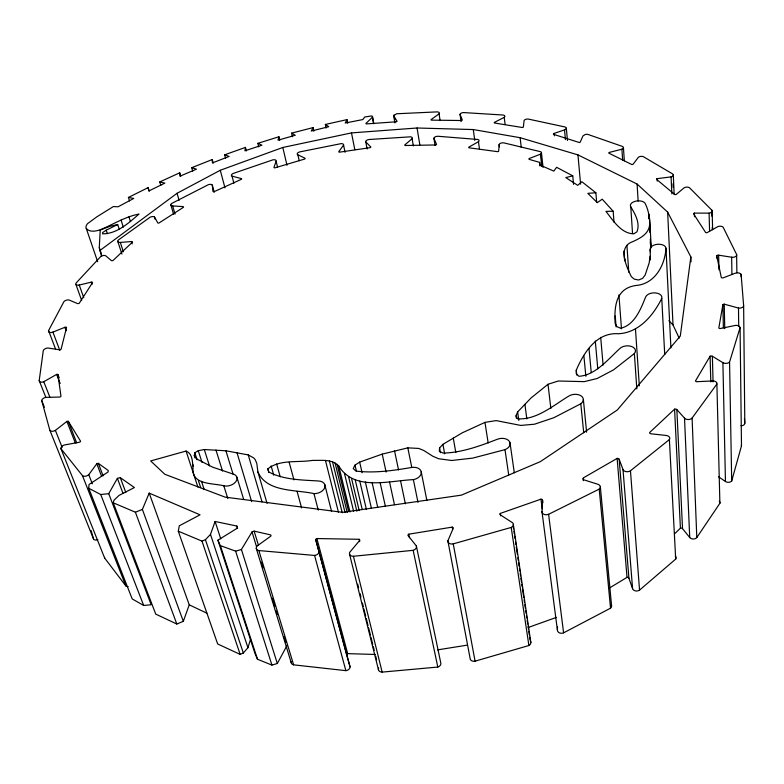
<?xml version="1.0" encoding="UTF-8"?>
<svg xmlns="http://www.w3.org/2000/svg" width="784" height="784" viewBox="0 0 784 784"><rect width="100%" height="100%" fill="white"/><g stroke="black" fill="none" stroke-linecap="round" stroke-linejoin="round"><path stroke-width="1.18" d="M650.328 259.955L650.171 249.292A7.928 4.518 -3.9 0 1 657.786 244.265A7.928 4.518 -3.9 0 1 665.988 248.224L670.908 347.88M665.988 248.224C664.979 264.531 655.865 282.318 638.372 285.209C616.596 286.905 614.009 304.525 615.146 323.508L616.939 326.654L620.663 328.261C634.56 325.046 640.773 309.102 645.585 297.107A8.261 4.92 -3.7 0 1 655.326 292.893A8.261 4.92 -3.7 0 1 661.755 298.43L664.724 354.554M611.363 605.052A4.185 3.175 -2.3 0 1 610.54 608.178L563.598 632.845A4.214 3.254 -4.7 0 1 557.404 630.081L557.532 626.661M101.577 256.466L99.284 247.705L100.215 230.055L109.917 226.351L117.688 224.498L119.188 229.104M557.404 630.081L541.979 511.668L542.567 500.388A1.793 1.264 -6.3 0 0 540.97 499.163L500.319 513.412A1.803 1.274 -8 0 0 499.986 514.637L512.677 522.85A4.537 3.244 -7.7 0 1 511.207 527.436L528.896 645.516L475.084 661.177A4.224 3.312 -10 0 1 470.047 658.05L447.88 540.862L453.309 527.995A1.803 1.284 -10.2 0 0 452.241 527.113L408.729 534.188A1.803 1.284 -12.1 0 0 407.925 535.374L416.363 545.968L440.726 662.705A4.224 3.312 -12.4 0 1 437.805 667.057L382.161 672.104A4.214 3.273 -15.7 0 1 378.643 668.017M250.606 639.068L247.94 647.721L243.344 653.013L240.159 654.385L217.668 643.978L178.291 531.199L179.291 525.79L200.067 514.823L149.205 493.116L189.248 604.846L183.319 621.32L176.831 624.025L155.732 614.117L113.268 502.818L113.876 500.339L119.021 495.39L134.407 487.55L120.305 477.672L117.384 478.358L108.741 493.675L151.185 604.748L143.678 605.473L132.192 598.917L88.749 488.265L89.013 484.512L107.986 472.037L108.31 470.537L98.353 463.364A1.656 1.019 -20.9 0 0 96.795 463.756L88.768 474.683A4.185 2.577 -21.4 0 1 82.457 475.623L60.946 448.703A4.087 2.45 -21.3 0 1 64.19 445.018L79.654 442.176A1.627 0.98 -20.8 0 0 80.576 441.196L68.316 421.331A1.597 0.941 -20.7 0 0 66.895 421.41L55.38 430.387A4.018 2.362 -21.1 0 1 49.813 430.132L41.689 400.457A3.91 2.244 -20.6 0 1 45.766 397.38L59.829 397.047A1.558 0.902 -20.3 0 0 60.966 396.224L57.908 374.517A1.529 0.862 -19.9 0 0 56.664 374.399L43.777 381.72A3.832 2.166 -20.3 0 1 39.2 380.612L43.316 350.399A3.734 2.058 -19.7 0 1 47.883 348.008L59.829 349.821A1.49 0.823 -19.4 0 0 61.093 349.194L66.571 327.438A1.46 0.794 -18.9 0 0 64.856 327.32L52.9 332.102A3.665 1.989 -19.2 0 1 48.559 330.613L63.955 301.585A3.567 1.901 -18.5 0 1 69.384 300.125L77.41 303.526A1.431 0.764 -18.3 0 0 79.282 303.192L92.571 282.563A1.401 0.745 -17.7 0 0 91.179 282.181L79.243 285.043A3.499 1.852 -18 0 1 76.205 282.897L100.734 256.535A3.42 1.784 -17.2 0 1 105.889 255.927L111.308 260.523A1.372 0.715 -17 0 0 113.023 260.494L132.447 242.148A1.352 0.706 -16.4 0 0 131.447 241.541L120.305 242.423A3.371 1.744 -16.6 0 1 118.59 239.835L150.126 217.207A3.303 1.686 -15.8 0 1 154.477 216.992L157.849 223.019A1.333 0.686 -15.7 0 0 159.025 222.989L183.436 207.319A1.313 0.666 -15.1 0 0 182.79 206.574L172.647 205.947A3.293 1.676 -15.2 0 1 171.598 203.497L208.377 184.681A3.224 1.627 -14.4 0 1 212.278 185.063L214.208 192.129M541.734 166.296L540.431 154.193A3.342 1.735 -7.3 0 0 540.607 151.714L503.887 142.884A3.283 1.686 -8.1 0 0 499.143 144.423L498.673 151.214A1.323 0.686 -8.2 0 1 497.605 151.675L468.95 147.794A1.303 0.666 -8.8 0 1 468.793 147.167L478.465 141.688A3.244 1.656 -8.7 0 0 477.681 139.454L437.962 136.269A3.205 1.627 -9.5 0 0 433.895 138.298L435.042 145.52M661.755 298.43C653.297 315.442 638.931 332.7 618.517 333.749C596.683 332.093 583.796 352.506 576.269 370.185L576.289 373.841L578.925 376.291C595.183 375.369 608.159 359.268 619.566 348.792A8.575 5.351 -4 0 1 631.247 346.361A8.575 5.351 -4 0 1 634.374 353.535L613.529 369.881L597.124 378.525L584.256 381.641L558.286 381.004L548.006 384.278L531.003 398.007L517.646 411.933L516.029 415.765L517.411 418.803C536.285 420.214 553.112 405.642 568.41 396.312A8.8 5.723 -5.4 0 1 580.807 395.665A8.8 5.723 -5.4 0 1 580.807 403.77L553.837 417.725L534.453 424.222L520.782 425.428L496.115 420.596L484.963 422.39L462.168 432.866L442.931 444.342L439.569 447.948L439.314 451.349L443.215 453.093C462.07 452.642 480.053 445.91 497.458 439.226A8.957 6.027 -7.9 0 1 509.296 441.265A8.957 6.027 -7.9 0 1 504.994 449.644L508.708 474.957M649.887 231.79C649.975 222.039 649.671 212.092 645.007 203.193A7.575 4.145 -4.8 0 0 635.354 201.253A7.575 4.145 -4.8 0 0 630.777 206.829L632.541 233.583M373.488 123.313L372.439 116.493L371.724 115.895L364.687 117.022L362.865 119.55L345.215 123.039L346.989 119.629L325.35 124.45L326.105 128.037M99.627 250.713L177.057 193.285L220.284 170.265L282.818 147.47L351.487 132.908L417.049 127.998L473.271 129.556L520.115 137.69L577.955 154.889L637.088 184.034L667.645 212.121L690.861 256.927L680.296 336.052L617.351 409.954L540.352 461.639L461.423 495.135L342.716 512.354L225.145 497.144L164.826 474.281L150.675 460.953L186.053 451.045C192.903 453.809 192.413 462.354 193.021 468.479C191.845 485.1 212.758 482.954 223.793 485.776A8.889 5.811 -17.9 0 0 235.749 481.837A8.889 5.811 -17.9 0 0 233.083 474.055L212.65 467.166L196.568 458.895L194.256 455.553L194.844 452.76L198.264 450.712L204.291 449.536L225.919 450.79L248.244 454.916L253.585 457.836L255.153 459.532L256.78 463.324L257.907 471.919L267.079 503.416M650.112 256.309L649.162 262.983L645.173 275.008L642.576 278.398L638.568 280.006L634.354 279.163L631.355 276.693C626.504 266.717 617.126 246.97 632.786 241.619C639.842 238.414 648.211 234.298 649.515 225.763M225.596 158.348L224.665 154.811L245.451 147.402L244.902 150.812L261.944 145.197L257.838 143.345L258.71 146.873M257.838 143.345L278.947 136.759L277.997 140.189L295.274 135.26L291.599 133.153L292.412 136.739M718.546 476.77L725.455 481.513A3.959 2.705 1 0 0 731.688 480.994L741.488 445.851L740.076 327.624A4.136 2.509 -1 0 0 735.666 325.37L720.045 328.574A1.646 1 -1.5 0 1 718.82 327.996L722.897 304.653A1.617 0.96 -1.6 0 1 724.24 304.172L738.489 308.053A4.067 2.421 -1.2 0 0 743.634 305.662L741.115 274.361A3.959 2.293 -1.7 0 0 735.235 273.224L723.426 277.752A1.578 0.921 -2 0 1 721.309 277.556L716.723 255.741A1.548 0.882 -2.4 0 1 718.634 255.182L731.658 257.221A3.881 2.215 -2 0 0 736.627 254.526L723.122 227.164A3.783 2.107 -2.6 0 0 717.977 226.547L707.06 232.662A1.509 0.843 -2.9 0 1 705.649 232.525L693.526 213.758A1.48 0.813 -3.3 0 1 694.408 213.111L709.099 213.14A3.704 2.038 -3.1 0 0 711.833 210.181L689.361 187.621A3.606 1.94 -3.8 0 0 684.285 187.709L676.141 194.481A1.441 0.784 -4 0 1 674.759 194.53L656.531 179.33A1.421 0.755 -4.5 0 1 657.139 178.644L671.094 176.89A3.548 1.882 -4.3 0 0 672.623 173.93L643.203 156.594A3.459 1.803 -5 0 0 638.392 157.28L633.051 164.287A1.382 0.725 -5.2 0 1 631.747 164.503L608.825 153.145A1.362 0.706 -5.7 0 1 609.158 152.459L621.898 149.215A3.401 1.764 -5.5 0 0 622.31 146.392L587.794 134.378A3.332 1.705 -6.3 0 0 585.266 134.525L583.012 135.877L580.268 141.992A1.333 0.686 -6.5 0 1 579.415 142.551L553.533 134.329A1.313 0.666 -7 0 1 554.17 133.407L564.519 129.86A3.283 1.666 -6.9 0 0 564.882 126.939L528.112 119.031A3.224 1.617 -7.6 0 0 524.114 120.501L523.349 127.077A1.294 0.657 -7.7 0 1 522.281 127.508L494.469 123A1.284 0.647 -8.3 0 1 494.371 122.392L504.23 117.335A3.185 1.588 -8.2 0 0 502.946 115.013L463.462 112.563A3.146 1.558 -9 0 0 460.041 114.366L461.1 121.618M731.688 480.994L729.561 362.051L740.076 327.624M233.887 183.211L232.035 176.135A3.195 1.607 -13.8 0 1 233.348 173.391L272.891 159.848A3.175 1.588 -12.9 0 1 276.144 161.23L273.998 167.247A1.274 0.647 -12.9 0 0 274.9 167.854L304.711 159.044A1.274 0.637 -12.3 0 0 304.819 158.133L297.871 154.82A3.165 1.588 -12.4 0 1 299.772 151.9L341.011 143.648A3.156 1.588 -11.5 0 1 343.578 145.099L345.048 152.302M178.291 531.199L201.988 541.107L205.428 539.696L210.484 534.384L215.1 521.487L236.876 526.054L237.601 528.377M183.319 621.32L142.384 509.424L149.205 493.116M394.92 122.931L393.656 115.767L396.577 113.768L436.913 111.896A3.126 1.539 -9.5 0 1 439.069 113.847L440 119.864M291.599 133.153L313.051 127.596L311.297 131.036L328.751 126.704L325.35 124.45M504.994 449.644L472.752 458.101L451.633 460.492L438.579 458.728L432.768 456.21L423.821 450.506L418.774 448.438L407.817 447.85L382.22 454.122L359.65 462.099L355.005 465.137L353.231 468.548L355.946 471.057C374.36 473.379 393.147 470.586 411.365 467.509A9.026 6.145 -11.5 0 1 421.243 471.929A9.026 6.145 -11.5 0 1 413.384 479.641C389.246 480.621 354.28 491.539 338.766 466C332.132 458.758 321.107 460.62 312.404 460.394C297.891 462.825 279.849 459.15 267.814 468.901L268.814 472.399M236.876 526.054L237.248 528.2L217.903 540.186L255.055 653.709L257.505 659.256L271.94 665.087L277.32 663.509L286.807 645.908M729.561 362.051A4.234 2.636 -0.9 0 1 722.897 362.669L712.372 356.25A1.686 1.049 -1.4 0 0 710.088 356.23L695.496 380.897A1.705 1.088 -1.5 0 0 696.466 381.72L713.45 380.916A4.292 2.734 -1 0 1 716.899 384.042L719.888 503.279L696.8 537.55A4.087 2.92 0.7 0 1 693.272 539A4.087 2.92 0.7 0 1 689.724 537.53L682.531 528.651L676.847 409.571A1.735 1.127 -1.9 0 0 674.583 409.16L649.622 432.543A1.754 1.166 -2.4 0 0 651.014 433.807L666.233 435.463A4.42 2.95 -1.9 0 1 669.389 439.579L675.69 559.09L639.548 590.107A4.165 3.116 -1.1 0 1 632.59 588.725L628.925 578.22L619.154 459.238A1.774 1.205 -3.4 0 0 617.126 458.405L583.561 477.76L583.267 480.69M217.903 540.186L220.363 545.625L235.631 551.152L241.423 549.506L252.027 531.934L254.143 531.121L270.676 534.913A1.774 1.225 -17.7 0 1 270.823 536.119L257.221 545.919A4.479 3.107 -18.2 0 0 258.838 550.564L293.637 664.852L345.871 670.653A4.194 3.234 -17.6 0 0 350.085 666.929L315.707 539.588A1.784 1.254 -16 0 1 316.893 538.549L359.131 539.294A1.793 1.274 -14.4 0 1 359.758 540.372L349.733 552.279A4.528 3.234 -14.8 0 0 353.417 556.268L382.161 672.104M343.578 145.099L338.727 151.763A1.264 0.637 -11.6 0 0 339.394 152.184L370.195 147.657A1.274 0.647 -10.9 0 0 370.832 147.029L365.756 141.865A3.165 1.588 -10.9 0 1 369.068 139.503L410.395 136.828A3.185 1.607 -10.1 0 1 412.119 138.719L413.344 145.912M676.847 409.571L684.52 418.146A4.371 2.862 -1.3 0 0 688.303 419.528A4.371 2.862 -1.3 0 0 692.096 418.039L716.899 384.042M674.652 533.757L680.414 528.191A1.617 1.156 0 0 1 682.531 528.651M372.361 117.296L365.952 123.431A1.245 0.608 -10.9 0 0 366.432 123.911L396.312 121.785A1.245 0.617 -10.3 0 0 397.067 121.226L393.656 115.767M412.119 138.719L404.75 144.962A1.284 0.647 -10.2 0 0 405.171 145.501L435.708 144.952A1.294 0.657 -9.5 0 0 436.561 144.383L433.895 138.298M619.154 459.238L623.006 469.528A4.469 3.067 -2.9 0 0 626.122 471.635A4.469 3.067 -2.9 0 0 630.463 470.763L669.389 439.579M439.069 113.847L431.092 119.599A1.254 0.627 -9.6 0 0 431.416 120.138L461.423 120.52A1.264 0.627 -9 0 0 462.305 120.001L460.041 114.366M117.688 224.498L106.212 230.202L102.704 232.525L102.547 233.818C116.757 234.034 128.958 222.842 138.993 214.071C125.528 216.59 113.749 224.087 101.283 229.32C96.716 231.143 89.886 232.799 86.269 228.458A11.613 5.851 -16.8 0 1 87.622 223.597L96.902 216.805L113.415 206.535L118.061 206.8L133.731 198.45L128.419 197.441L129.517 200.939M609.099 588.235L627.024 577.347A1.656 1.225 -1.7 0 1 628.925 578.22M128.419 197.441L148.107 187.65L149.166 191.149M541.979 511.668A4.528 3.214 -6 0 0 548.604 514.294L599.211 489.108A4.498 3.136 -4 0 0 597.878 484.267L583.835 479.828A1.784 1.235 -4.6 0 1 583.022 478.269M160.808 185.436L159.76 181.937L179.712 172.813L180.712 176.312M113.268 502.818L135.397 512.207L142.384 509.424M192.727 171.226L191.737 167.688L212.258 159.554L213.209 163.092M540.431 154.193L529.141 158.554A1.343 0.696 -7.5 0 0 529.229 159.387L539.617 162.376L540.019 166.012M528.328 627.445L556.326 617.42M447.88 540.862A4.547 3.273 -10.3 0 0 453.24 543.871L511.207 527.436M350.085 666.929L346.587 654.66A1.666 1.274 -17.1 0 1 347.675 653.631L375.418 654.473M573.555 184.367L572.761 175.861L565.774 177.586L577.72 185.347L581.846 181.712L595.879 192.766L596.693 202.488M437.609 649.867L467.362 645.124M88.749 488.265L100.734 494.528L108.741 493.675M353.417 556.268L413.158 550.329A4.537 3.273 -12.2 0 0 416.363 545.968M595.879 192.766L587.814 193.354L597.29 202.654L602.22 199.185L613.176 211.249L613.999 222.186M613.176 211.249L605.934 211.396C613.078 220.343 621.085 233.671 633.815 233.818L636.941 231.819C640.42 223.195 635.158 214.061 630.777 206.829M258.838 550.564L314.57 555.435A4.508 3.185 -16.3 0 0 319.166 551.671M267.814 468.901L268.794 472.007C283.965 479.926 301.732 479.935 318.422 480.974A9.006 6.076 -15.2 0 1 324.743 487.638A9.006 6.076 -15.2 0 1 313.943 493.606C295.764 489.481 266.658 492.43 257.907 471.919M159.76 181.937L164.846 183.123L148.94 190.933L148.107 187.65M232.035 176.135L241.511 178.644A1.284 0.647 -13.7 0 1 241.384 179.311L214.042 191.708A1.294 0.657 -14.3 0 1 212.993 191.57L212.278 185.063M191.737 167.688L196.431 169.168L180.006 176.175L179.712 172.813M224.665 154.811L229.095 156.467L212.444 162.896L212.258 159.554M189.248 604.846L206.849 613.166M572.761 175.861L556.63 167.315L553.798 171.108L539.804 164.983L539.617 162.376M668.87 320.705L673.015 324.978L679.179 338.09M60.946 448.703L104.644 558.051L125.842 585.913A3.91 2.646 -23.2 0 0 128.174 586.648M49.813 430.132L93.482 538.843A3.773 2.44 -22.7 0 0 97.882 539.647M55.38 430.387L62.161 447.39M41.689 400.457L44.404 407.268M39.2 380.612L45.913 397.527M43.777 381.72L50.009 397.527M82.457 475.623L125.842 585.913M66.895 421.41L75.303 442.94M68.316 421.331L76.695 442.872M88.768 474.683L92.316 483.787M100.734 494.528L143.678 605.473M57.908 374.517L59.231 377.937M56.664 374.399L60.182 383.533M96.795 463.756L101.577 476.26M48.559 330.613L55.478 348.792M98.353 463.364L103.116 475.868M52.9 332.102L59.8 350.301M117.384 478.358L122.941 493.224M64.856 327.32L66.13 330.74M120.305 477.672L125.832 492.538M135.397 512.207L176.831 624.025M79.243 285.043L83.741 297.665M75.921 284.416L81.663 300.478M91.179 282.181L91.983 284.474M86.269 228.458L97.667 261.748M99.284 247.705L101.616 254.594M201.988 541.107L240.159 654.385M205.428 539.696L243.344 653.013M106.212 230.202L107.369 233.661M210.484 534.384L247.94 647.721M117.737 241.305L121.941 254.075M186.053 451.045L197.891 487.06M220.363 545.625L257.505 659.256M198.401 480.621L200.675 487.57M120.305 242.423L123.343 251.723M192.678 464.128L193.432 466.431M194.256 455.553L195.01 457.876M215.1 521.487L220.745 538.824M201.498 481.327L204.134 489.432M121.059 220.108L123.313 227.086M194.844 452.76L197.107 459.747M131.447 241.541L132.192 243.863M198.264 450.712L202.007 462.354M128.968 216.913L130.458 221.578M204.291 449.536L209.475 465.843M235.631 551.152L271.94 665.087M223.793 485.776L227.811 498.565M241.423 549.506L277.32 663.509M215.972 450.055L222.519 471.057M154.477 216.992L155.193 219.334M225.919 450.79L233.073 474.163M236.886 477.113L243.618 499.222M252.027 531.934L256.633 547.046M261.248 562.167L263.022 567.979M272.254 598.221L274.743 606.365M276.154 611.01L277.222 614.499M283.965 636.598L285.739 642.419M256.27 548.408L291.187 662.637M254.143 531.121L258.387 545.076M236.915 452.437L251.664 501.623M172.647 205.947L175.067 214.13M170.834 204.889L173.597 214.228M248.244 454.916L262.042 501.868M177.057 193.285L179.105 200.341M91.13 530.601L93.482 538.843M271.107 465.892L273.753 475.231M276.634 463.952L280.221 476.799M297.097 491.431L301.575 507.905M314.57 555.435L345.871 670.653M289.188 462.354L293.951 479.906M315.707 539.588L346.587 654.66M220.284 170.265L224.969 187.856M316.893 538.549L347.675 653.631M313.943 493.606L318.275 510.119M324.713 484.414L331.622 511.56M349.488 553.994L378.456 669.752M325.458 460.424L338.423 512.177M245.451 147.402L246.343 150.93M357.7 584.168L358.582 587.706M360.062 593.615L360.944 597.153M362.414 603.063L363.306 606.61M363.894 608.972L365.667 616.057M366.255 618.419L368.019 625.505M368.617 627.866L370.381 634.952M370.979 637.314L372.743 644.399M373.331 646.761L374.223 650.308M375.693 656.208L376.585 659.756M332.534 461.854L345.029 512.491M329.368 460.992L342.236 512.775M335.072 463.001L347.214 512.491M338.766 466L349.978 511.991M337.1 464.402L348.625 511.56M344.46 473.389L353.594 511.197M359.131 539.294L359.709 541.656M276.144 161.23L277.546 167.129M351.585 478.583L359.19 510.551M348.655 476.986L356.877 511.295M355.24 479.975L362.237 509.59M282.818 147.47L286.973 165.277M359.778 481.111L366.432 509.571M278.947 136.759L279.77 140.307M355.005 465.137L356.387 471.047M359.65 462.099L362.11 472.742M365.344 481.944L371.361 508.061M297.871 154.82L299.204 160.73M372.067 482.415L377.721 507.366M380.093 482.474L385.375 506.268M382.22 454.122L386.12 472.076M313.051 127.596L313.835 131.183M389.56 482.072L394.46 504.7M408.729 534.188L409.483 537.755M400.614 481.141L405.367 503.808M413.158 550.329L437.805 667.057M394.519 450.751L398.546 469.93M407.817 447.85L411.698 467.058M413.384 479.641L417.98 502.348M351.487 132.908L354.809 149.626M346.989 119.629L347.704 123.225M421.233 471.899L426.888 500.574M365.756 141.865L367.128 148.999M453.24 543.871L475.084 661.177M372.439 116.493L373.792 123.715M452.241 527.113L452.682 529.504M439.569 447.948L440.451 452.721M442.931 444.342L444.665 453.887M393.999 114.944L394.842 119.717M453.279 438.109L455.818 452.584M417.049 127.998L419.861 144.903M500.319 513.412L500.692 515.813M484.963 422.39L488.167 442.94M513.344 524.427L530.856 642.508M513.216 526.466L513.569 528.877M513.932 531.287L514.284 533.698M514.647 536.109L515 538.51M515.539 542.126L515.901 544.537M516.254 546.948L517.332 554.17M517.861 557.787L518.224 560.197M518.587 562.608L519.116 566.224M519.478 568.635L519.831 571.036M520.194 573.447L520.547 575.858M520.909 578.269L521.448 581.885M521.801 584.296L522.164 586.697M522.516 589.107L523.771 597.545M524.133 599.956L524.486 602.357M524.849 604.768L525.378 608.384M525.741 610.795L526.093 613.206M526.456 615.616L526.819 618.017M527.171 620.428L527.71 624.044M528.063 626.455L528.426 628.866M528.779 631.277L529.318 634.883M529.68 637.294L530.033 639.705M509.992 442.695L514.304 472.811M516.029 415.765L516.362 418.186M473.271 129.556L474.781 140.424M517.646 411.933L518.802 420.42M478.465 141.688L479.455 148.901M524.917 404.387L526.838 418.93M540.97 499.163L542.224 508.816M499.143 144.423L499.447 146.843M542.567 500.388L542.881 502.799M548.604 514.294L563.598 632.845M504.23 117.335L505.131 124.578M548.006 384.278L550.858 408.503M520.115 137.69L521.252 147.363M541.479 152.89L543.047 167.404M554.17 133.407L554.415 135.838M580.807 403.77L583.727 432.788M576.269 370.185L576.759 375.036M583.365 399.556L586.608 432.19M583.874 355.73L585.864 376.3M600.338 486.795L611.579 605.865M566.322 128.311L567.469 140.463M599.211 489.108L610.54 608.178M564.519 129.86L565.44 139.591M588.99 348.459L591.244 372.635M595.291 341.02L597.78 368.803M577.955 154.889L580.591 184.142M600.701 337.365L603.102 365.148M617.126 458.405L627.024 577.347M623.006 469.528L632.59 588.725M615.234 315.972L616.097 326.928M630.463 470.763L639.548 590.107M744.447 418.519L744.8 423.311A3.812 2.489 0.5 0 1 740.958 425.771M618.929 294.931L621.477 328.829M624.613 258.005L624.779 260.425M623.927 251.066L624.623 260.827M626.926 245.382L628.778 272.205M634.374 353.535L636.824 388.893M623.427 147.529L624.329 160.857M635.471 328.888L639.323 385.855M621.898 149.215L622.653 160.122M637.088 184.034L638.147 201.116M648.927 214.836L649.132 218.471M650.308 239.051L650.72 246.313M648.75 213.963L649.025 218.805M649.573 228.487L649.779 232.123M650.338 241.805L650.544 245.431M650.171 249.292L650.308 251.723M649.593 218.442L651.279 247.852M657.139 178.644L657.266 181.094M674.583 409.16L680.414 528.191M667.645 212.121L673.015 324.978M684.52 418.146L689.724 537.53M673.299 174.803L674.162 194.383M673.064 183.721L673.221 187.386M671.094 176.89L671.859 193.844M692.096 418.039L696.8 537.55M690.861 256.927L691.047 261.817M694.408 213.111L694.536 216.766M712.372 356.25L713.068 381.896M710.088 356.23L710.814 381.877M712.156 211.2L712.617 229.536M711.833 210.181L711.99 216.286M712.274 227.282L712.333 229.732M709.099 213.14L709.589 231.476M718.634 255.182L718.957 269.765M716.723 255.741L716.782 258.171M722.897 304.653L723.377 327.859M722.897 362.669L725.455 481.513M724.24 304.172L724.739 328.594M731.658 257.221L731.923 274.292M738.489 308.053L738.714 326.242M736.627 254.526L736.872 272.812M741.115 274.361L741.145 276.791M743.634 305.662L744.8 423.311M741.282 445.194A3.871 2.577 0.8 0 1 741.488 445.851M719.232 501.192A4.018 2.793 1 0 1 719.888 503.279M675.357 556.101A4.126 2.999 0.1 0 1 675.69 559.09M530.209 640.91A4.224 3.283 -6.7 0 1 528.896 645.516M293.637 664.852A4.165 3.146 -19.9 0 1 291.197 661.794M104.644 558.051A3.832 2.519 -23 0 1 104.595 557.375"/></g></svg>
